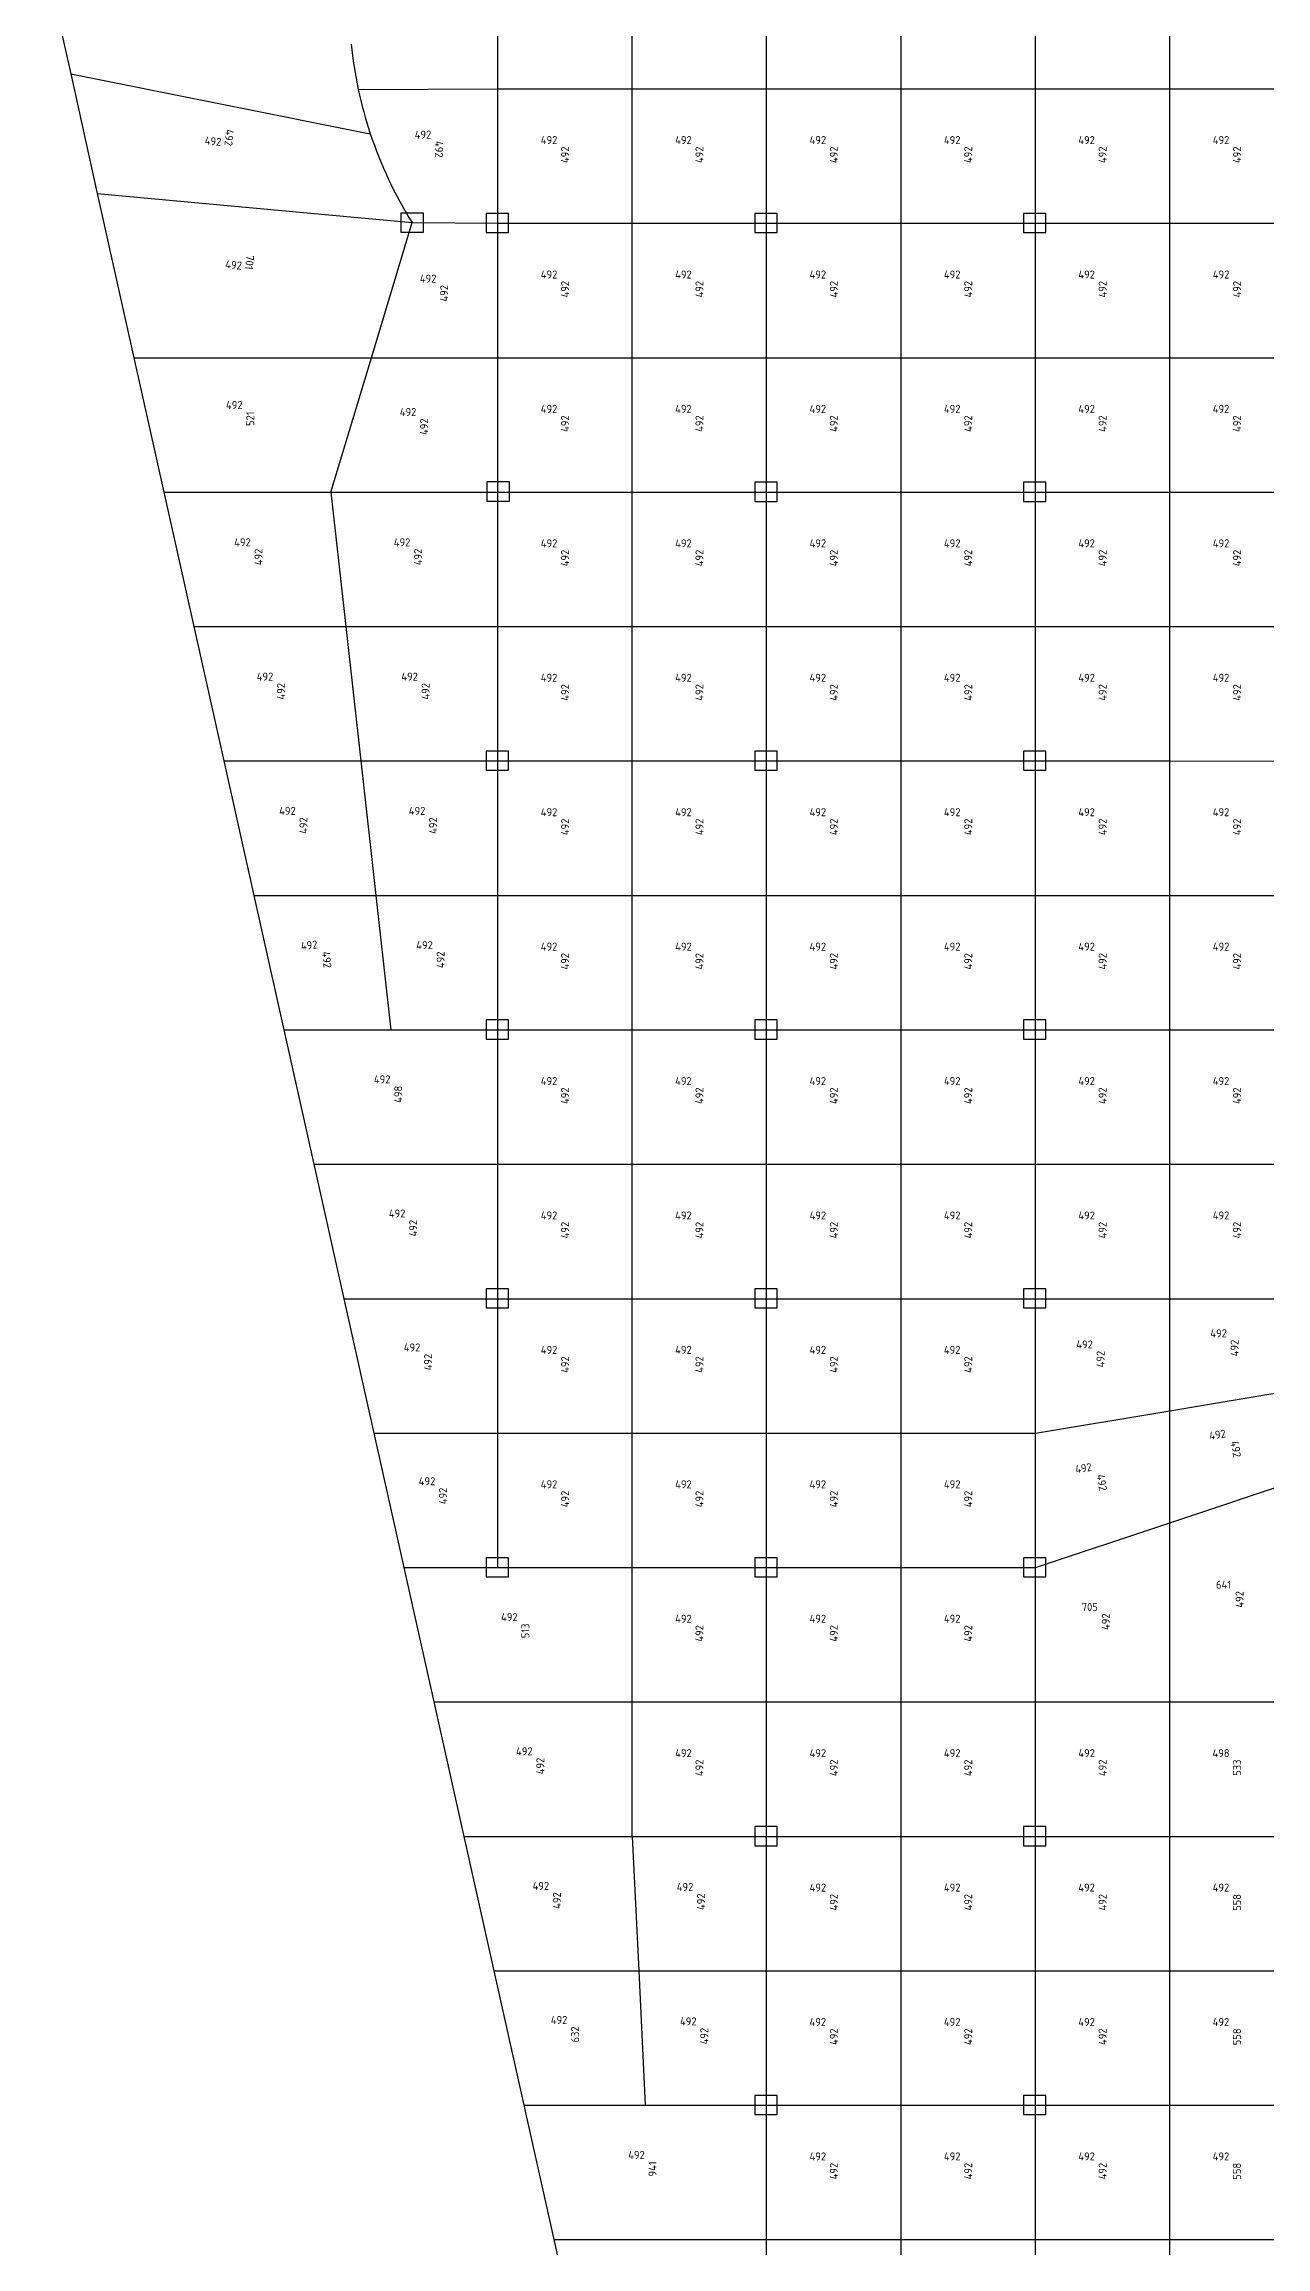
# Model space of a CAD drawing. Header units: millimetres. Extents: x -245177 to 1112891, y -1092030 to 122567.
# Drawn here: x 827804 to 865993, y -52595 to 16233 of the extents above; entities that cross this region are included whole.
import ezdxf
from ezdxf.enums import TextEntityAlignment as Align

# ---------------------------------------------------------------- set-up
doc = ezdxf.new("R2010")
doc.units = ezdxf.units.MM
doc.header["$MEASUREMENT"] = 0
for name, color, linetype in [('12', 2, 'Continuous'), ('dsg', 7, 'Continuous'), ('jiantu', 134, 'Continuous')]:
    doc.layers.add(name, color=color, linetype=linetype)
doc.styles.add('TrueTypeFont', font='yjkeng.shx', dxfattribs={"bigfont": 'yjkchn.shx'})

msp = doc.modelspace()

# ---------------------------------------------------------------- linework, layer by layer
at = {"layer": 'jiantu', "color": 94}
for p, q in [((827804, 19033), (828636, 15300)), ((828636, 15300), (829469, 11566)), ((829469, 11566), (830615, 6433)), ((830615, 6433), (831552, 2233)), ((831552, 2233), (832488, -1967)), ((832488, -1967), (833425, -6167)), ((833425, -6167), (834362, -10367)), ((834362, -10367), (835299, -14567)), ((835299, -14567), (836236, -18767)), ((836236, -18767), (837173, -22967)), ((837173, -22967), (838110, -27167)), ((838110, -27167), (839047, -31367)), ((839047, -31367), (839984, -35567)), ((839984, -35567), (840921, -39767)), ((840921, -39767), (841858, -43967)), ((841858, -43967), (842795, -48167)), ((842795, -48167), (843732, -52367)), ((843732, -52367), (844669, -56567))]:
    msp.add_line(p, q, dxfattribs=at)
at = {"layer": 'jiantu'}
for p, q in [((841987, 14833), (841987, 19033)), ((846187, 14833), (846187, 19033)), ((850387, 14833), (850387, 19033)), ((854587, 14833), (854587, 19033)), ((858787, 14833), (858787, 19033)), ((862987, 14833), (862987, 19033)), ((828636, 15300), (838001, 13433)), ((837625, 14817), (841987, 14833)), ((841987, 10633), (841987, 14833)), ((841987, 14833), (846187, 14833)), ((846187, 10633), (846187, 14833)), ((846187, 14833), (850387, 14833)), ((850387, 10633), (850387, 14833)), ((850387, 14833), (854587, 14833)), ((854587, 10633), (854587, 14833)), ((854587, 14833), (858787, 14833)), ((858787, 10633), (858787, 14833)), ((858787, 14833), (862987, 14833)), ((862987, 10633), (862987, 14833)), ((862987, 14833), (867193, 14833)), ((829469, 11566), (839309, 10653)), ((838036, 6433), (839309, 10653)), ((839309, 10653), (841987, 10633)), ((841987, 10633), (846187, 10633)), ((841987, 6433), (841987, 10633)), ((846187, 10633), (850387, 10633)), ((846187, 6433), (846187, 10633)), ((850387, 10633), (854587, 10633)), ((850387, 6433), (850387, 10633)), ((854587, 10633), (858787, 10633)), ((854587, 6433), (854587, 10633)), ((858787, 10633), (862987, 10633)), ((858787, 6433), (858787, 10633)), ((862987, 10633), (867193, 10632)), ((862987, 6433), (862987, 10633)), ((830615, 6433), (838036, 6433)), ((836769, 2233), (838036, 6433)), ((838036, 6433), (841987, 6433)), ((841987, 2233), (841987, 6433)), ((841987, 6433), (846187, 6433)), ((846187, 6433), (850387, 6433)), ((846187, 2233), (846187, 6433)), ((850387, 2233), (850387, 6433)), ((850387, 6433), (854587, 6433)), ((854587, 2233), (854587, 6433)), ((854587, 6433), (858787, 6433)), ((858787, 2233), (858787, 6433)), ((858787, 6433), (862987, 6433)), ((862987, 2233), (862987, 6433)), ((862987, 6433), (867193, 6433)), ((831552, 2233), (836769, 2233)), ((836769, 2233), (841987, 2233)), ((836769, 2233), (837238, -1967)), ((841987, 2233), (846187, 2233)), ((841987, -1967), (841987, 2233)), ((846187, 2233), (850387, 2233)), ((846187, -1967), (846187, 2233)), ((850387, 2233), (854587, 2233)), ((850387, -1967), (850387, 2233)), ((854587, 2233), (858787, 2233)), ((854587, -1967), (854587, 2233)), ((858787, 2233), (862987, 2233)), ((858787, -1967), (858787, 2233)), ((862987, 2233), (867193, 2232)), ((862987, -1967), (862987, 2233)), ((832488, -1967), (837238, -1967)), ((837238, -1967), (841987, -1967)), ((837238, -1967), (837706, -6167)), ((841987, -6167), (841987, -1967)), ((841987, -1967), (846187, -1967)), ((846187, -1967), (850387, -1967)), ((846187, -6167), (846187, -1967)), ((850387, -6167), (850387, -1967)), ((850387, -1967), (854587, -1967)), ((854587, -6167), (854587, -1967)), ((854587, -1967), (858787, -1967)), ((858787, -6167), (858787, -1967)), ((858787, -1967), (862987, -1967)), ((862987, -6167), (862987, -1967)), ((862987, -1967), (867193, -1967)), ((833425, -6167), (837706, -6167)), ((837706, -6167), (841987, -6167)), ((837706, -6167), (838175, -10367)), ((841987, -6167), (846187, -6167)), ((841987, -10367), (841987, -6167)), ((846187, -6167), (850387, -6167)), ((846187, -10367), (846187, -6167)), ((850387, -6167), (854587, -6167)), ((850387, -10367), (850387, -6167)), ((854587, -6167), (858787, -6167)), ((854587, -10367), (854587, -6167)), ((858787, -6167), (862987, -6167)), ((858787, -10367), (858787, -6167)), ((862987, -6167), (867193, -6168)), ((862987, -10367), (862987, -6167)), ((834362, -10367), (838175, -10367)), ((838175, -10367), (841987, -10367)), ((838175, -10367), (838643, -14567)), ((841987, -14567), (841987, -10367)), ((841987, -10367), (846187, -10367)), ((846187, -10367), (850387, -10367)), ((846187, -14567), (846187, -10367)), ((850387, -14567), (850387, -10367)), ((850387, -10367), (854587, -10367)), ((854587, -14567), (854587, -10367)), ((854587, -10367), (858787, -10367)), ((858787, -14567), (858787, -10367)), ((858787, -10367), (862987, -10367)), ((862987, -14567), (862987, -10367)), ((862987, -10367), (867193, -10367)), ((835299, -14567), (838643, -14567)), ((838643, -14567), (841987, -14567)), ((841987, -14567), (846187, -14567)), ((841987, -18767), (841987, -14567)), ((846187, -14567), (850387, -14567)), ((846187, -18767), (846187, -14567)), ((850387, -14567), (854587, -14567)), ((850387, -18767), (850387, -14567)), ((854587, -14567), (858787, -14567)), ((854587, -18767), (854587, -14567)), ((858787, -14567), (862987, -14567)), ((858787, -18767), (858787, -14567)), ((862987, -14567), (867193, -14568)), ((862987, -18767), (862987, -14567)), ((836236, -18767), (841987, -18767)), ((841987, -22967), (841987, -18767)), ((841987, -18767), (846187, -18767)), ((846187, -18767), (850387, -18767)), ((846187, -22967), (846187, -18767)), ((850387, -22967), (850387, -18767)), ((850387, -18767), (854587, -18767)), ((854587, -22967), (854587, -18767)), ((854587, -18767), (858787, -18767)), ((858787, -22967), (858787, -18767)), ((858787, -18767), (862987, -18767)), ((862987, -22967), (862987, -18767)), ((862987, -18767), (867193, -18767)), ((837173, -22967), (841987, -22967)), ((841987, -22967), (846187, -22967)), ((841987, -27167), (841987, -22967)), ((846187, -22967), (850387, -22967)), ((846187, -27167), (846187, -22967)), ((850387, -22967), (854587, -22967)), ((850387, -27167), (850387, -22967)), ((854587, -22967), (858787, -22967)), ((854587, -27167), (854587, -22967)), ((858787, -22967), (862987, -22967)), ((858787, -27167), (858787, -22967)), ((862987, -22967), (867193, -22968)), ((862987, -26467), (862987, -22967)), ((862987, -26467), (867193, -25767)), ((858787, -27167), (862987, -26467)), ((862987, -29968), (862987, -26467)), ((838110, -27167), (841987, -27167)), ((841987, -31367), (841987, -27167)), ((841987, -27167), (846187, -27167)), ((846187, -27167), (850387, -27167)), ((846187, -31367), (846187, -27167)), ((850387, -31367), (850387, -27167)), ((850387, -27167), (854587, -27167)), ((854587, -31367), (854587, -27167)), ((854587, -27167), (858787, -27167)), ((858787, -31367), (858787, -27167)), ((862987, -29968), (867193, -28568)), ((858787, -31367), (862987, -29968)), ((862987, -35567), (862987, -29968)), ((839047, -31367), (841987, -31367)), ((841987, -31367), (846187, -31367)), ((846187, -31367), (850387, -31367)), ((846187, -35567), (846187, -31367)), ((850387, -31367), (854587, -31367)), ((850387, -35567), (850387, -31367)), ((854587, -31367), (858787, -31367)), ((854587, -35567), (854587, -31367)), ((858787, -35567), (858787, -31367)), ((839984, -35567), (846187, -35567)), ((846187, -35567), (850387, -35567)), ((846187, -39767), (846187, -35567)), ((850387, -39767), (850387, -35567)), ((850387, -35567), (854587, -35567)), ((854587, -39767), (854587, -35567)), ((854587, -35567), (858787, -35567)), ((858787, -39767), (858787, -35567)), ((858787, -35567), (862987, -35567)), ((862987, -39767), (862987, -35567)), ((862987, -35567), (867190, -35567)), ((840921, -39767), (846187, -39767)), ((846187, -39767), (850387, -39767)), ((846187, -39767), (846389, -43967)), ((850387, -39767), (854587, -39767)), ((850387, -43967), (850387, -39767)), ((854587, -39767), (858787, -39767)), ((854587, -43967), (854587, -39767)), ((858787, -39767), (862987, -39767)), ((858787, -43967), (858787, -39767)), ((862987, -39767), (867187, -39767)), ((862987, -43967), (862987, -39767)), ((841858, -43967), (846389, -43967)), ((846389, -43967), (850387, -43967)), ((846389, -43967), (846591, -48167)), ((850387, -48167), (850387, -43967)), ((850387, -43967), (854587, -43967)), ((854587, -48167), (854587, -43967)), ((854587, -43967), (858787, -43967)), ((858787, -48167), (858787, -43967)), ((858787, -43967), (862987, -43967)), ((862987, -48167), (862987, -43967)), ((862987, -43967), (867187, -43967)), ((842795, -48167), (846591, -48167)), ((846591, -48167), (850387, -48167)), ((850387, -48167), (854587, -48167)), ((850387, -52367), (850387, -48167)), ((854587, -48167), (858787, -48167)), ((854587, -52367), (854587, -48167)), ((858787, -48167), (862987, -48167)), ((858787, -52367), (858787, -48167)), ((862987, -48167), (867187, -48167)), ((862987, -52367), (862987, -48167)), ((843732, -52367), (850387, -52367)), ((850387, -56567), (850387, -52367)), ((850387, -52367), (854587, -52367)), ((854587, -56567), (854587, -52367)), ((854587, -52367), (858787, -52367)), ((858787, -56567), (858787, -52367)), ((858787, -52367), (862987, -52367)), ((862987, -56567), (862987, -52367)), ((862987, -52367), (867187, -52367))]:
    msp.add_line(p, q, dxfattribs=at)
at = {"layer": 'jiantu', "color": 54}
for points in [[(839659, 10953), (838959, 10953), (838959, 10353), (839659, 10353)], [(842317, 10943), (841617, 10943), (841617, 10343), (842317, 10343)], [(850717, 10943), (850017, 10943), (850017, 10343), (850717, 10343)], [(859117, 10943), (858417, 10943), (858417, 10343), (859117, 10343)], [(842347, 2553), (841647, 2553), (841647, 1953), (842347, 1953)], [(850717, 2543), (850017, 2543), (850017, 1943), (850717, 1943)], [(859117, 2543), (858417, 2543), (858417, 1943), (859117, 1943)], [(842317, -5857), (841617, -5857), (841617, -6457), (842317, -6457)], [(850717, -5857), (850017, -5857), (850017, -6457), (850717, -6457)], [(859117, -5857), (858417, -5857), (858417, -6457), (859117, -6457)], [(842317, -14257), (841617, -14257), (841617, -14857), (842317, -14857)], [(850717, -14257), (850017, -14257), (850017, -14857), (850717, -14857)], [(859117, -14257), (858417, -14257), (858417, -14857), (859117, -14857)], [(842317, -22657), (841617, -22657), (841617, -23257), (842317, -23257)], [(850717, -22657), (850017, -22657), (850017, -23257), (850717, -23257)], [(859117, -22657), (858417, -22657), (858417, -23257), (859117, -23257)], [(842317, -31062), (841617, -31062), (841617, -31662), (842317, -31662)], [(850717, -31062), (850017, -31062), (850017, -31662), (850717, -31662)], [(859117, -31062), (858417, -31062), (858417, -31662), (859117, -31662)], [(850717, -39462), (850017, -39462), (850017, -40062), (850717, -40062)], [(859117, -39462), (858417, -39462), (858417, -40062), (859117, -40062)], [(850717, -47862), (850017, -47862), (850017, -48462), (850717, -48462)], [(859117, -47862), (858417, -47862), (858417, -48462), (859117, -48462)]]:
    msp.add_lwpolyline(points, close=True, dxfattribs=at)
at = {"layer": 'jiantu'}
for start, end in [(185.65677, 192.01403), (192.01403, 198.37128), (198.37128, 212.02104)]:
    msp.add_arc((850269, 17507), 12927, start, end, dxfattribs=at)

# ---------------------------------------------------------------- texts
at = {"layer": '12', "color": 2, "linetype": 'Continuous', "style": 'TrueTypeFont'}
for rotation, p in [(354.69675, (833068, 12997)), (0.21731, (839648, 13203)), (354.69675, (833709, 9132)), (6.36476, (836112, -12122)), (9.45603, (864512, -27413)), (9.45603, (860323, -28460))]:
    msp.add_text('492', height=250, rotation=rotation, dxfattribs=at).set_placement(p, align=Align.BOTTOM_CENTER)
for s, rotation, p in [('492', 264.69674, (833565, 13051)), ('492', 90, (844087, 13033)), ('492', 90, (848287, 13033)), ('492', 90, (852487, 13033)), ('492', 90, (856687, 13033)), ('492', 90, (860887, 13033)), ('492', 90, (865090, 13033)), ('492', 90, (840308, 8704)), ('492', 90, (844087, 8833)), ('492', 90, (848287, 8833)), ('492', 90, (852487, 8833)), ('492', 90, (856687, 8833)), ('492', 90, (860887, 8833)), ('492', 90, (865090, 8833)), ('521', 90, (834248, 4755)), ('492', 90, (839681, 4536)), ('492', 90, (844087, 4633)), ('492', 90, (848287, 4633)), ('492', 90, (852487, 4633)), ('492', 90, (856687, 4633)), ('492', 90, (860887, 4633)), ('492', 90, (865090, 4633)), ('492', 90, (834506, 466)), ('492', 90, (839494, 466)), ('492', 90, (844087, 433)), ('492', 90, (848287, 433)), ('492', 90, (852487, 433)), ('492', 90, (856687, 433)), ('492', 90, (860887, 433)), ('492', 90, (865090, 433)), ('492', 90, (835209, -3731)), ('492', 90, (839728, -3731)), ('492', 90, (844087, -3767)), ('492', 90, (848287, -3767)), ('492', 90, (852487, -3767)), ('492', 90, (856687, -3767)), ('492', 90, (860887, -3767)), ('492', 90, (865090, -3767)), ('492', 90, (835911, -7926)), ('492', 90, (839962, -7926)), ('492', 90, (844087, -7967)), ('492', 90, (848287, -7967)), ('492', 90, (852487, -7967)), ('492', 90, (856687, -7967)), ('492', 90, (860887, -7967)), ('492', 90, (865090, -7967)), ('492', 90, (840196, -12121)), ('492', 90, (844087, -12167)), ('492', 90, (848287, -12167)), ('492', 90, (852487, -12167)), ('492', 90, (856687, -12167)), ('492', 90, (860887, -12167)), ('492', 90, (865090, -12167)), ('498', 90, (838872, -16314)), ('492', 90, (844087, -16367)), ('492', 90, (848287, -16367)), ('492', 90, (852487, -16367)), ('492', 90, (856687, -16367)), ('492', 90, (860887, -16367)), ('492', 90, (865090, -16367)), ('492', 90, (839339, -20505)), ('492', 90, (844087, -20567)), ('492', 90, (848287, -20567)), ('492', 90, (852487, -20567)), ('492', 90, (856687, -20567)), ('492', 90, (860887, -20567)), ('492', 90, (865090, -20567)), ('492', 90, (839806, -24691)), ('492', 90, (860824, -24597)), ('492', 90, (865012, -24249)), ('492', 90, (844087, -24767)), ('492', 90, (848287, -24767)), ('492', 90, (852487, -24767)), ('492', 90, (856687, -24767)), ('492', 90, (840272, -28871)), ('492', 90, (844087, -28967)), ('492', 90, (848287, -28967)), ('492', 90, (852487, -28967)), ('492', 90, (856687, -28967)), ('492', 90, (865167, -32104)), ('492', 90, (860987, -32801)), ('513', 90, (842846, -33118)), ('492', 90, (848287, -33167)), ('492', 90, (852487, -33167)), ('492', 90, (856687, -33167)), ('492', 90, (843314, -37310)), ('492', 90, (848287, -37367)), ('492', 90, (852487, -37367)), ('492', 90, (856687, -37367)), ('492', 90, (860887, -37367)), ('492', 90, (843832, -41514)), ('492', 90, (848337, -41550)), ('492', 90, (852487, -41567)), ('492', 90, (856687, -41567)), ('492', 90, (860887, -41567)), ('492', 90, (848438, -45749)), ('492', 90, (852487, -45767)), ('492', 90, (856687, -45767)), ('492', 90, (860887, -45767)), ('492', 90, (852487, -49967)), ('492', 90, (856687, -49967)), ('492', 90, (860887, -49967))]:
    msp.add_text(s, height=250, rotation=rotation, dxfattribs=at).set_placement(p, align=Align.MIDDLE_RIGHT)
for rotation, p in [(-89.78269, (840148, 13203)), (-83.63524, (836612, -12121)), (-80.54397, (865012, -27412)), (-80.54397, (860823, -28458))]:
    msp.add_text('492', height=250, rotation=rotation, dxfattribs=at).set_placement(p, align=Align.MIDDLE_LEFT)
for s, p in [('492', (843587, 13033)), ('492', (847787, 13033)), ('492', (851987, 13033)), ('492', (856187, 13033)), ('492', (860387, 13033)), ('492', (864590, 13033)), ('492', (839808, 8704)), ('492', (843587, 8833)), ('492', (847787, 8833)), ('492', (851987, 8833)), ('492', (856187, 8833)), ('492', (860387, 8833)), ('492', (864590, 8833)), ('492', (833748, 4755)), ('492', (839181, 4536)), ('492', (843587, 4633)), ('492', (847787, 4633)), ('492', (851987, 4633)), ('492', (856187, 4633)), ('492', (860387, 4633)), ('492', (864590, 4633)), ('492', (834006, 466)), ('492', (838994, 466)), ('492', (843587, 433)), ('492', (847787, 433)), ('492', (851987, 433)), ('492', (856187, 433)), ('492', (860387, 433)), ('492', (864590, 433)), ('492', (834709, -3731)), ('492', (839228, -3731)), ('492', (843587, -3767)), ('492', (847787, -3767)), ('492', (851987, -3767)), ('492', (856187, -3767)), ('492', (860387, -3767)), ('492', (864590, -3767)), ('492', (835411, -7926)), ('492', (839462, -7926)), ('492', (843587, -7967)), ('492', (847787, -7967)), ('492', (851987, -7967)), ('492', (856187, -7967)), ('492', (860387, -7967)), ('492', (864590, -7967)), ('492', (839696, -12121)), ('492', (843587, -12167)), ('492', (847787, -12167)), ('492', (851987, -12167)), ('492', (856187, -12167)), ('492', (860387, -12167)), ('492', (864590, -12167)), ('492', (838372, -16314)), ('492', (843587, -16367)), ('492', (847787, -16367)), ('492', (851987, -16367)), ('492', (856187, -16367)), ('492', (860387, -16367)), ('492', (864590, -16367)), ('492', (838839, -20505)), ('492', (843587, -20567)), ('492', (847787, -20567)), ('492', (851987, -20567)), ('492', (856187, -20567)), ('492', (860387, -20567)), ('492', (864590, -20567)), ('492', (864512, -24249)), ('492', (839306, -24691)), ('492', (843587, -24767)), ('492', (847787, -24767)), ('492', (851987, -24767)), ('492', (856187, -24767)), ('492', (860324, -24597)), ('492', (839772, -28871)), ('492', (843587, -28967)), ('492', (847787, -28967)), ('492', (851987, -28967)), ('492', (856187, -28967)), ('492', (842346, -33118)), ('492', (847787, -33167)), ('492', (851987, -33167)), ('492', (856187, -33167)), ('492', (842814, -37310)), ('492', (847787, -37367)), ('492', (851987, -37367)), ('492', (856187, -37367)), ('492', (860387, -37367)), ('498', (864588, -37367)), ('492', (843332, -41514)), ('492', (847837, -41550)), ('492', (851987, -41567)), ('492', (856187, -41567)), ('492', (860387, -41567)), ('492', (864587, -41567)), ('492', (843900, -45705)), ('492', (847938, -45749)), ('492', (851987, -45767)), ('492', (856187, -45767)), ('492', (860387, -45767)), ('492', (864587, -45767)), ('492', (846320, -49921)), ('492', (851987, -49967)), ('492', (856187, -49967)), ('492', (860387, -49967)), ('492', (864587, -49967))]:
    msp.add_text(s, height=250, dxfattribs=at).set_placement(p, align=Align.BOTTOM_CENTER)
at = {"layer": 'dsg', "color": 1, "linetype": 'Continuous', "style": 'TrueTypeFont'}
for s, rotation, p in [('701', 264.69674, (834206, 9186)), ('533', 90, (865088, -37367)), ('558', 90, (865087, -41567)), ('632', 90, (844400, -45705)), ('558', 90, (865087, -45767)), ('558', 90, (865087, -49967))]:
    msp.add_text(s, height=250, rotation=rotation, dxfattribs=at).set_placement(p, align=Align.MIDDLE_RIGHT)
for s, p in [('641', (864667, -32104)), ('705', (860487, -32801))]:
    msp.add_text(s, height=250, dxfattribs=at).set_placement(p, align=Align.BOTTOM_CENTER)
at = {"layer": 'dsg', "color": 6, "linetype": 'Continuous', "style": 'TrueTypeFont'}
msp.add_text('941', height=250, rotation=90, dxfattribs=at).set_placement((846820, -49921), align=Align.MIDDLE_RIGHT)

doc.saveas('drawing.dxf')
